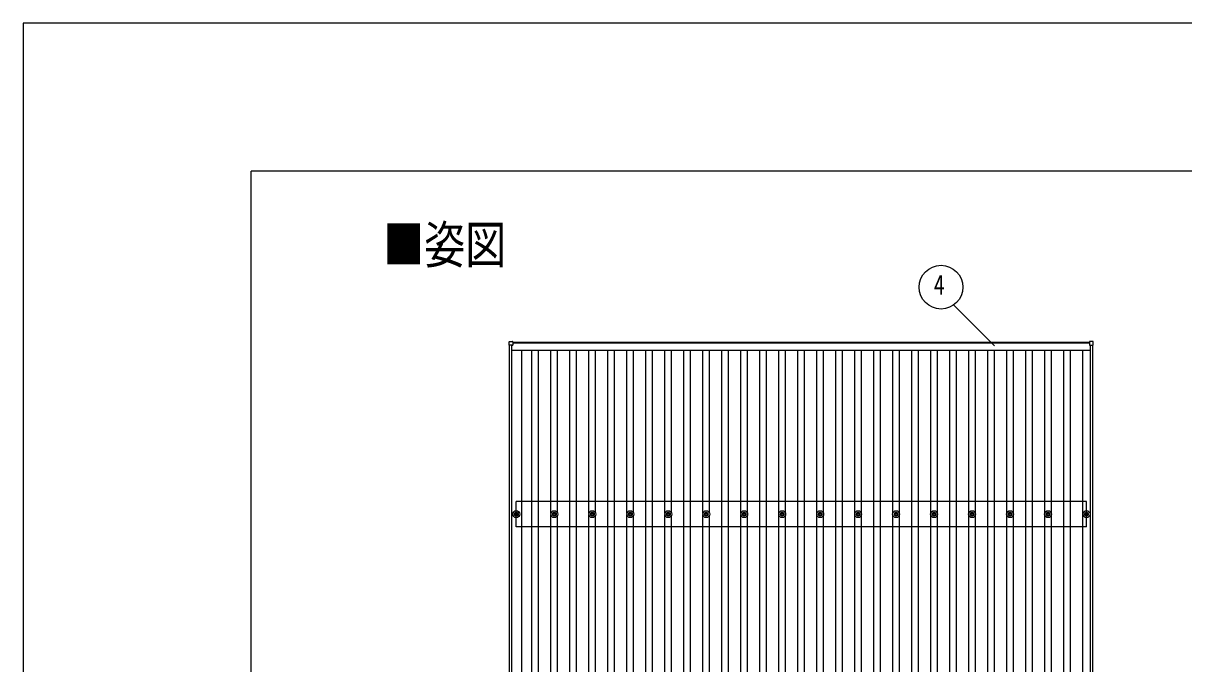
# Model space of a CAD drawing. Units: millimetres, scale not verified. Extents: x -16820 to 16820, y -11880 to 11880.
# Drawn here: x -16820 to -10709, y 8505 to 11880 of the extents above; entities that cross this region are included whole.
import ezdxf
from ezdxf.enums import TextEntityAlignment as Align

# ---------------------------------------------------------------- set-up
doc = ezdxf.new("R2010")
doc.units = ezdxf.units.MM
doc.header["$LTSCALE"] = 50
for name, color, linetype in [('0-2_USER1', 3, 'Continuous'), ('0-4_YKK_13', 4, 'Continuous'), ('0-5_YKK_A1', 4, 'Continuous'), ('0-6_YKK_D', 6, 'Continuous'), ('0-7_YKK_ZWAK', 7, 'Continuous')]:
    doc.layers.add(name, color=color, linetype=linetype)
doc.styles.add('ＭＳ ゴシック', font='')
doc.styles.get('ＭＳ ゴシック').set_extended_font_data('MS Gothic')

msp = doc.modelspace()

# ---------------------------------------------------------------- linework, layer by layer
at = {"layer": '0-4_YKK_13'}
for p, q in [((-14261.72, 10184.3), (-14261.72, 10202.3)), ((-14260.72, 10203.3), (-14242.72, 10203.3)), ((-14242.72, 10183.3), (-14260.72, 10183.3)), ((-14241.72, 10202.3), (-14241.72, 10184.3)), ((-11205.12, 10202.3), (-11205.12, 10184.3)), ((-11186.12, 10203.3), (-11204.12, 10203.3)), ((-11204.12, 10183.3), (-11186.12, 10183.3)), ((-11185.12, 10184.3), (-11185.12, 10202.3)), ((-14233.42, 9295.32), (-14229, 9295.32)), ((-14233.42, 9291.82), (-14229, 9291.82)), ((-14225.17, 9303.57), (-14225.17, 9299.16)), ((-14221.67, 9303.57), (-14221.67, 9299.16)), ((-14217.84, 9295.32), (-14213.42, 9295.32)), ((-14217.84, 9291.82), (-14213.42, 9291.82)), ((-14033.42, 9295.32), (-14029, 9295.32)), ((-14033.42, 9291.82), (-14029, 9291.82)), ((-14025.17, 9303.57), (-14025.17, 9299.16)), ((-14021.67, 9303.57), (-14021.67, 9299.16)), ((-14017.84, 9295.32), (-14013.42, 9295.32)), ((-14017.84, 9291.82), (-14013.42, 9291.82)), ((-13833.42, 9295.32), (-13829.01, 9295.32)), ((-13833.42, 9291.82), (-13829.01, 9291.82)), ((-13825.17, 9303.57), (-13825.17, 9299.16)), ((-13821.67, 9303.57), (-13821.67, 9299.16)), ((-13817.84, 9295.32), (-13813.43, 9295.32)), ((-13817.84, 9291.82), (-13813.43, 9291.82)), ((-13633.42, 9295.32), (-13629.01, 9295.32)), ((-13633.42, 9291.82), (-13629.01, 9291.82)), ((-13625.17, 9303.57), (-13625.17, 9299.16)), ((-13621.67, 9303.57), (-13621.67, 9299.16)), ((-13617.84, 9295.32), (-13613.43, 9295.32)), ((-13617.84, 9291.82), (-13613.43, 9291.82)), ((-13433.42, 9295.32), (-13429.01, 9295.32)), ((-13433.42, 9291.82), (-13429.01, 9291.82)), ((-13425.17, 9303.57), (-13425.17, 9299.16)), ((-13421.67, 9303.57), (-13421.67, 9299.16)), ((-13417.84, 9295.32), (-13413.43, 9295.32)), ((-13417.84, 9291.82), (-13413.43, 9291.82)), ((-13233.42, 9295.32), (-13229.01, 9295.32)), ((-13233.42, 9291.82), (-13229.01, 9291.82)), ((-13225.17, 9303.57), (-13225.17, 9299.16)), ((-13221.67, 9303.57), (-13221.67, 9299.16)), ((-13217.84, 9295.32), (-13213.43, 9295.32)), ((-13217.84, 9291.82), (-13213.43, 9291.82)), ((-13033.42, 9295.32), (-13029.01, 9295.32)), ((-13033.42, 9291.82), (-13029.01, 9291.82)), ((-13025.17, 9303.57), (-13025.17, 9299.16)), ((-13021.67, 9303.57), (-13021.67, 9299.16)), ((-13017.84, 9295.32), (-13013.43, 9295.32)), ((-13017.84, 9291.82), (-13013.43, 9291.82)), ((-12833.42, 9295.32), (-12829.01, 9295.32)), ((-12833.42, 9291.82), (-12829.01, 9291.82)), ((-12825.17, 9303.57), (-12825.17, 9299.16)), ((-12821.67, 9303.57), (-12821.67, 9299.16)), ((-12817.84, 9295.32), (-12813.43, 9295.32)), ((-12817.84, 9291.82), (-12813.43, 9291.82)), ((-12633.42, 9295.32), (-12629.01, 9295.32)), ((-12633.42, 9291.82), (-12629.01, 9291.82)), ((-12625.17, 9303.57), (-12625.17, 9299.16)), ((-12621.67, 9303.57), (-12621.67, 9299.16)), ((-12617.84, 9295.32), (-12613.43, 9295.32)), ((-12617.84, 9291.82), (-12613.43, 9291.82)), ((-12433.42, 9295.32), (-12429.01, 9295.32)), ((-12433.42, 9291.82), (-12429.01, 9291.82)), ((-12425.17, 9303.57), (-12425.17, 9299.16)), ((-12421.67, 9303.57), (-12421.67, 9299.16)), ((-12417.84, 9295.32), (-12413.43, 9295.32)), ((-12417.84, 9291.82), (-12413.43, 9291.82)), ((-12233.42, 9295.32), (-12229.01, 9295.32)), ((-12233.42, 9291.82), (-12229.01, 9291.82)), ((-12225.17, 9303.57), (-12225.17, 9299.16)), ((-12221.67, 9303.57), (-12221.67, 9299.16)), ((-12217.84, 9295.32), (-12213.43, 9295.32)), ((-12217.84, 9291.82), (-12213.43, 9291.82)), ((-12033.42, 9295.32), (-12029.01, 9295.32)), ((-12033.42, 9291.82), (-12029.01, 9291.82)), ((-12025.17, 9303.57), (-12025.17, 9299.16)), ((-12021.67, 9303.57), (-12021.67, 9299.16)), ((-12017.84, 9295.32), (-12013.43, 9295.32)), ((-12017.84, 9291.82), (-12013.43, 9291.82)), ((-11833.42, 9295.32), (-11829.01, 9295.32)), ((-11833.42, 9291.82), (-11829.01, 9291.82)), ((-11825.17, 9303.57), (-11825.17, 9299.16)), ((-11821.67, 9303.57), (-11821.67, 9299.16)), ((-11817.84, 9295.32), (-11813.43, 9295.32)), ((-11817.84, 9291.82), (-11813.43, 9291.82)), ((-11633.42, 9295.32), (-11629.01, 9295.32)), ((-11633.42, 9291.82), (-11629.01, 9291.82)), ((-11625.17, 9303.57), (-11625.17, 9299.16)), ((-11621.67, 9303.57), (-11621.67, 9299.16)), ((-11617.84, 9295.32), (-11613.43, 9295.32)), ((-11617.84, 9291.82), (-11613.43, 9291.82)), ((-11433.42, 9295.32), (-11429.01, 9295.32)), ((-11433.42, 9291.82), (-11429.01, 9291.82)), ((-11425.17, 9303.57), (-11425.17, 9299.16)), ((-11421.67, 9303.57), (-11421.67, 9299.16)), ((-11417.84, 9295.32), (-11413.43, 9295.32)), ((-11417.84, 9291.82), (-11413.43, 9291.82)), ((-11230.67, 9295.32), (-11226.26, 9295.32)), ((-11230.67, 9291.82), (-11226.26, 9291.82)), ((-11222.42, 9303.57), (-11222.42, 9299.16)), ((-11218.92, 9303.57), (-11218.92, 9299.16)), ((-11215.09, 9295.32), (-11210.68, 9295.32)), ((-11215.09, 9291.82), (-11210.68, 9291.82)), ((-14225.17, 9287.99), (-14225.17, 9283.58)), ((-14221.67, 9287.99), (-14221.67, 9283.58)), ((-14025.17, 9287.99), (-14025.17, 9283.58)), ((-14021.67, 9287.99), (-14021.67, 9283.58)), ((-13825.17, 9287.99), (-13825.17, 9283.58)), ((-13821.67, 9287.99), (-13821.67, 9283.58)), ((-13625.17, 9287.99), (-13625.17, 9283.58)), ((-13621.67, 9287.99), (-13621.67, 9283.58)), ((-13425.17, 9287.99), (-13425.17, 9283.58)), ((-13421.67, 9287.99), (-13421.67, 9283.58)), ((-13225.17, 9287.99), (-13225.17, 9283.58)), ((-13221.67, 9287.99), (-13221.67, 9283.58)), ((-13025.17, 9287.99), (-13025.17, 9283.58)), ((-13021.67, 9287.99), (-13021.67, 9283.58)), ((-12825.17, 9287.99), (-12825.17, 9283.58)), ((-12821.67, 9287.99), (-12821.67, 9283.58)), ((-12625.17, 9287.99), (-12625.17, 9283.58)), ((-12621.67, 9287.99), (-12621.67, 9283.58)), ((-12425.17, 9287.99), (-12425.17, 9283.58)), ((-12421.67, 9287.99), (-12421.67, 9283.58)), ((-12225.17, 9287.99), (-12225.17, 9283.58)), ((-12221.67, 9287.99), (-12221.67, 9283.58)), ((-12025.17, 9287.99), (-12025.17, 9283.58)), ((-12021.67, 9287.99), (-12021.67, 9283.58)), ((-11825.17, 9287.99), (-11825.17, 9283.58)), ((-11821.67, 9287.99), (-11821.67, 9283.58)), ((-11625.17, 9287.99), (-11625.17, 9283.58)), ((-11621.67, 9287.99), (-11621.67, 9283.58)), ((-11425.17, 9287.99), (-11425.17, 9283.58)), ((-11421.67, 9287.99), (-11421.67, 9283.58)), ((-11222.42, 9287.99), (-11222.42, 9283.58)), ((-11218.92, 9287.99), (-11218.92, 9283.58))]:
    msp.add_line(p, q, dxfattribs=at)
for centre, radius in [((-14223.42, 9293.57), 18.25), ((-14223.42, 9293.57), 10.15), ((-14223.42, 9293.57), 5.85), ((-14223.42, 9293.57), 5.25), ((-14023.42, 9293.57), 18.25), ((-14023.42, 9293.57), 10.15), ((-14023.42, 9293.57), 5.85), ((-14023.42, 9293.57), 5.25), ((-13823.42, 9293.57), 18.25), ((-13823.42, 9293.57), 10.15), ((-13823.42, 9293.57), 5.85), ((-13823.42, 9293.57), 5.25), ((-13623.42, 9293.57), 18.25), ((-13623.42, 9293.57), 10.15), ((-13623.42, 9293.57), 5.85), ((-13623.42, 9293.57), 5.25), ((-13423.42, 9293.57), 18.25), ((-13423.42, 9293.57), 10.15), ((-13423.42, 9293.57), 5.85), ((-13423.42, 9293.57), 5.25), ((-13223.42, 9293.57), 18.25), ((-13223.42, 9293.57), 10.15), ((-13223.42, 9293.57), 5.85), ((-13223.42, 9293.57), 5.25), ((-13023.42, 9293.57), 18.25), ((-13023.42, 9293.57), 10.15), ((-13023.42, 9293.57), 5.85), ((-13023.42, 9293.57), 5.25), ((-12823.42, 9293.57), 18.25), ((-12823.42, 9293.57), 10.15), ((-12823.42, 9293.57), 5.85), ((-12823.42, 9293.57), 5.25), ((-12623.42, 9293.57), 18.25), ((-12623.42, 9293.57), 10.15), ((-12623.42, 9293.57), 5.85), ((-12623.42, 9293.57), 5.25), ((-12423.42, 9293.57), 18.25), ((-12423.42, 9293.57), 10.15), ((-12423.42, 9293.57), 5.85), ((-12423.42, 9293.57), 5.25), ((-12223.42, 9293.57), 18.25), ((-12223.42, 9293.57), 10.15), ((-12223.42, 9293.57), 5.85), ((-12223.42, 9293.57), 5.25), ((-12023.42, 9293.57), 18.25), ((-12023.42, 9293.57), 10.15), ((-12023.42, 9293.57), 5.85), ((-12023.42, 9293.57), 5.25), ((-11823.42, 9293.57), 18.25), ((-11823.42, 9293.57), 10.15), ((-11823.42, 9293.57), 5.85), ((-11823.42, 9293.57), 5.25), ((-11623.42, 9293.57), 18.25), ((-11623.42, 9293.57), 10.15), ((-11623.42, 9293.57), 5.85), ((-11623.42, 9293.57), 5.25), ((-11423.42, 9293.57), 18.25), ((-11423.42, 9293.57), 10.15), ((-11423.42, 9293.57), 5.85), ((-11423.42, 9293.57), 5.25), ((-11220.67, 9293.57), 18.25), ((-11220.67, 9293.57), 10.15), ((-11220.67, 9293.57), 5.85), ((-11220.67, 9293.57), 5.25)]:
    msp.add_circle(centre, radius, dxfattribs=at)
for centre, start, end in [((-14260.72, 10202.3), 90, 180), ((-14260.72, 10184.3), 180, 270), ((-14242.72, 10202.3), 0, 90), ((-14242.72, 10184.3), 270, 0), ((-11204.12, 10202.3), 90, 180), ((-11204.12, 10184.3), 180, 270), ((-11186.12, 10202.3), 0, 90), ((-11186.12, 10184.3), 270, 0)]:
    msp.add_arc(centre, 1, start, end, dxfattribs=at)
at = {"layer": '0-5_YKK_A1'}
for p, q in [((-14258.42, 4803.51), (-14258.42, 10183.3)), ((-14246.42, 4818.51), (-14246.42, 10183.3)), ((-14246.42, 10157.21), (-11200.42, 10157.21)), ((-14241.72, 10200), (-11205.12, 10200)), ((-11205.12, 10195.21), (-14241.72, 10195.21)), ((-14196.92, 10157.21), (-14196.92, -573.03)), ((-14140.92, -573.03), (-14140.92, 10157.21)), ((-14105.92, -573.03), (-14105.92, 10157.21)), ((-14040.92, 9298.75), (-14040.92, 10157.21)), ((-14005.92, 9298.75), (-14005.92, 10157.21)), ((-13940.92, -573.03), (-13940.92, 10157.21)), ((-13905.92, -573.03), (-13905.92, 10157.21)), ((-13840.92, 9298.76), (-13840.92, 10157.21)), ((-13805.92, 9298.74), (-13805.92, 10157.21)), ((-13740.92, -573.03), (-13740.92, 10157.21)), ((-13705.92, -573.03), (-13705.92, 10157.21)), ((-13640.92, 9298.76), (-13640.92, 10157.21)), ((-13605.92, 9298.74), (-13605.92, 10157.21)), ((-13540.92, -573.03), (-13540.92, 10157.21)), ((-13505.92, -573.03), (-13505.92, 10157.21)), ((-13440.92, 9298.76), (-13440.92, 10157.21)), ((-13405.92, 9298.74), (-13405.92, 10157.21)), ((-13340.92, -573.03), (-13340.92, 10157.21)), ((-13305.92, -573.03), (-13305.92, 10157.21)), ((-13240.92, 9298.76), (-13240.92, 10157.21)), ((-13205.92, 9298.74), (-13205.92, 10157.21)), ((-13140.92, -573.03), (-13140.92, 10157.21)), ((-13105.92, -573.03), (-13105.92, 10157.21)), ((-13040.92, 9298.76), (-13040.92, 10157.21)), ((-13005.92, 9298.74), (-13005.92, 10157.21)), ((-12940.92, -573.03), (-12940.92, 10157.21)), ((-12905.92, -573.03), (-12905.92, 10157.21)), ((-12840.92, 9298.76), (-12840.92, 10157.21)), ((-12805.92, 9298.74), (-12805.92, 10157.21)), ((-12740.92, -573.03), (-12740.92, 10157.21)), ((-12705.92, -573.03), (-12705.92, 10157.21)), ((-12640.92, 9298.76), (-12640.92, 10157.21)), ((-12605.92, 9298.74), (-12605.92, 10157.21)), ((-12540.92, -573.03), (-12540.92, 10157.21)), ((-12505.92, -573.03), (-12505.92, 10157.21)), ((-12440.92, 9298.76), (-12440.92, 10157.21)), ((-12405.92, 9298.74), (-12405.92, 10157.21)), ((-12340.92, -573.03), (-12340.92, 10157.21)), ((-12305.92, -573.03), (-12305.92, 10157.21)), ((-12240.92, 9298.76), (-12240.92, 10157.21)), ((-12205.92, 9298.74), (-12205.92, 10157.21)), ((-12140.92, -573.03), (-12140.92, 10157.21)), ((-12105.92, -573.03), (-12105.92, 10157.21)), ((-12040.92, 9298.76), (-12040.92, 10157.21)), ((-12005.92, 9298.74), (-12005.92, 10157.21)), ((-11940.92, -573.03), (-11940.92, 10157.21)), ((-11905.92, -573.03), (-11905.92, 10157.21)), ((-11840.92, 9298.76), (-11840.92, 10157.21)), ((-11805.92, 9298.74), (-11805.92, 10157.21)), ((-11740.92, -573.03), (-11740.92, 10157.21)), ((-11705.92, -573.03), (-11705.92, 10157.21)), ((-11640.92, 9298.76), (-11640.92, 10157.21)), ((-11605.92, 9298.74), (-11605.92, 10157.21)), ((-11540.92, -573.03), (-11540.92, 10157.21)), ((-11505.92, -573.03), (-11505.92, 10157.21)), ((-11440.92, 9298.76), (-11440.92, 10157.21)), ((-11405.92, 9298.74), (-11405.92, 10157.21)), ((-11340.92, -573.03), (-11340.92, 10157.21)), ((-11305.92, -573.03), (-11305.92, 10157.21)), ((-11240.92, -573.03), (-11240.92, 10157.21)), ((-11200.42, 4818.51), (-11200.42, 10183.3)), ((-11188.42, 4803.51), (-11188.42, 10183.3)), ((-11220.67, 9360.57), (-14223.42, 9360.57)), ((-14223.42, 9226.57), (-14223.42, 9360.57)), ((-11220.67, 9226.57), (-11220.67, 9360.57)), ((-14040.92, 7498.75), (-14040.92, 9288.4)), ((-14005.92, 7498.75), (-14005.92, 9288.4)), ((-13840.92, 7498.76), (-13840.92, 9288.39)), ((-13805.92, 7498.74), (-13805.92, 9288.41)), ((-13640.92, 7498.76), (-13640.92, 9288.39)), ((-13605.92, 7498.74), (-13605.92, 9288.41)), ((-13440.92, 7498.76), (-13440.92, 9288.39)), ((-13405.92, 7498.74), (-13405.92, 9288.41)), ((-13240.92, 7498.76), (-13240.92, 9288.39)), ((-13205.92, 7498.74), (-13205.92, 9288.41)), ((-13040.92, 7498.76), (-13040.92, 9288.39)), ((-13005.92, 7498.74), (-13005.92, 9288.41)), ((-12840.92, 7498.76), (-12840.92, 9288.39)), ((-12805.92, 7498.74), (-12805.92, 9288.41)), ((-12640.92, 7498.76), (-12640.92, 9288.39)), ((-12605.92, 7498.74), (-12605.92, 9288.41)), ((-12440.92, 7498.76), (-12440.92, 9288.39)), ((-12405.92, 7498.74), (-12405.92, 9288.41)), ((-12240.92, 7498.76), (-12240.92, 9288.39)), ((-12205.92, 7498.74), (-12205.92, 9288.41)), ((-12040.92, 7498.76), (-12040.92, 9288.39)), ((-12005.92, 7498.74), (-12005.92, 9288.41)), ((-11840.92, 7498.76), (-11840.92, 9288.39)), ((-11805.92, 7498.74), (-11805.92, 9288.41)), ((-11640.92, 7498.76), (-11640.92, 9288.39)), ((-11605.92, 7498.74), (-11605.92, 9288.41)), ((-11440.92, 7498.76), (-11440.92, 9288.39)), ((-11405.92, 7498.74), (-11405.92, 9288.41)), ((-11220.67, 9226.57), (-14223.42, 9226.57))]:
    msp.add_line(p, q, dxfattribs=at)
at = {"layer": '0-6_YKK_D'}
msp.add_line((-11704.69, 10179.74), (-11920.29, 10395.33), dxfattribs=at)
msp.add_circle((-11986.7, 10489.46), 115.2, dxfattribs=at)
at = {"layer": '0-7_YKK_ZWAK'}
for p in [(15580.08, 11100), (-15619.92, -10100)]:
    msp.add_line(p, (-15619.92, 11100), dxfattribs=at)
msp.add_lwpolyline([(-16820, -11880), (16820, -11880), (16820, 11880), (-16820, 11880)], close=True, dxfattribs=at)

# ---------------------------------------------------------------- texts
at = {"layer": '0-2_USER1', "style": 'ＭＳ ゴシック', "width": 0.8}
msp.add_text('■姿図', height=197.9, dxfattribs=at).set_placement((-14924.39, 10554.97), align=Align.BOTTOM_LEFT)
at = {"layer": '0-6_YKK_D', "style": 'ＭＳ ゴシック', "width": 0.8}
msp.add_text('4', height=105.6, dxfattribs=at).set_placement((-12025.1, 10417.46), align=Align.BOTTOM_LEFT)

doc.saveas('drawing.dxf')
